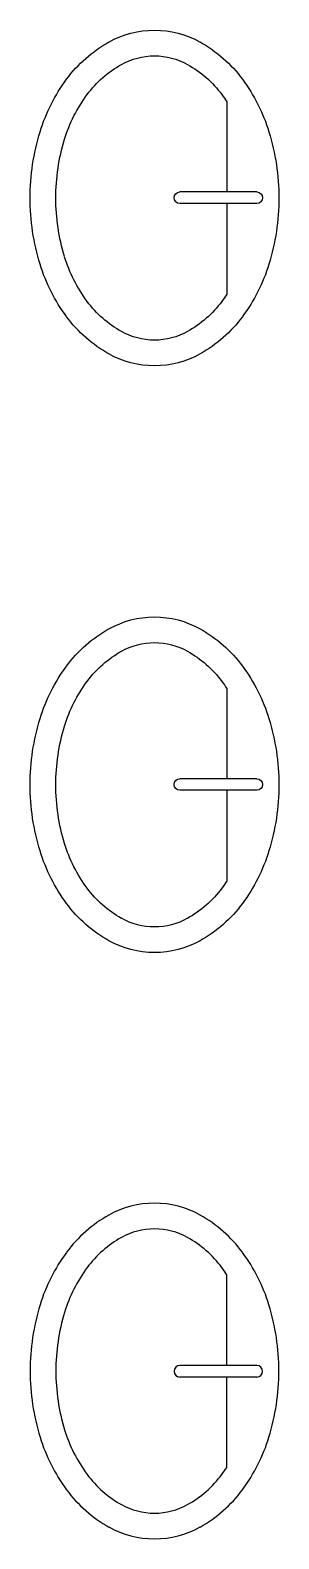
# Model space of a CAD drawing. Header units: inches. Extents: x 14.7 to 44.3, y -33.2 to 26.
# Drawn here: x 23.632 to 24.268, y 22.124 to 25.981 of the extents above; entities that cross this region are included whole.
import ezdxf

# ---------------------------------------------------------------- set-up
doc = ezdxf.new("R2010")
doc.units = ezdxf.units.IN
doc.header["$MEASUREMENT"] = 0
doc.layers.add('Arquitetura', color=252, linetype='Continuous')

# ---------------------------------------------------------------- blocks, each defined once
blk = doc.blocks.new('CUBAB2')
for p, q in [((0.0666, 0.1231), (0.0666, 0.0077)), ((0.0281, 0.0077), (0.1266, 0.0077)), ((0.0281, -0.007), (0.1266, -0.007)), ((0.0666, -0.007), (0.0666, -0.1231))]:
    blk.add_line(p, q)
for centre, radius, start, end in [((0.159, 0.0951), 0.1194, 90, 119.1924), ((0.159, 0.0951), 0.1194, 60.8076, 90), ((0.1846, 0.0494), 0.1718, 119.1924, 143.4475), ((0.1335, 0.0494), 0.1718, 36.5525, 60.8076), ((0.159, 0.0951), 0.0866, 90, 119.1924), ((0.159, 0.0951), 0.0866, 60.8076, 90), ((0.1846, 0.0494), 0.139, 119.1924, 143.4475), ((0.1335, 0.0494), 0.139, 36.5525, 60.8076), ((0.2248, 0.0195), 0.2219, 143.4475, 162.9288), ((0.0932, 0.0195), 0.2219, 17.0712, 36.5525), ((0.2248, 0.0195), 0.1891, 143.4475, 146.7796), ((0.0932, 0.0195), 0.1891, 17.0712, 36.5525), ((0.2883, 0), 0.2883, 162.9288, 180), ((0.0297, 0), 0.2883, 360, 17.0712), ((0.0297, 0), 0.2555, 360, 17.0712), ((0.2883, 0), 0.2883, 180, 197.0712), ((0.0281, 0.0003), 0.00737, 90, 270), ((0.1266, 0.0003), 0.00737, 270, 90), ((0.0297, 0), 0.2883, 342.9288, 360), ((0.0297, 0), 0.2555, 342.9288, 0), ((0.0932, -0.0195), 0.1891, 323.4475, 342.9288), ((0.2248, -0.0195), 0.2219, 197.0712, 216.5525), ((0.0932, -0.0195), 0.2219, 323.4475, 342.9288), ((0.2248, -0.0195), 0.1891, 213.2204, 216.5525), ((0.1846, -0.0494), 0.139, 216.5525, 240.8076), ((0.1335, -0.0494), 0.139, 299.1924, 323.4475), ((0.1846, -0.0494), 0.1718, 216.5525, 240.8076), ((0.1335, -0.0494), 0.1718, 299.1924, 323.4475), ((0.159, -0.0951), 0.0866, 240.8076, 270), ((0.159, -0.0951), 0.0866, 270, 299.1924), ((0.159, -0.0951), 0.1194, 240.8076, 270), ((0.159, -0.0951), 0.1194, 270, 299.1924)]:
    blk.add_arc(centre, radius, start, end)

msp = doc.modelspace()

# ---------------------------------------------------------------- block references
at = {"layer": 'Arquitetura', "yscale": 2, "zscale": 2}
for p, xscale, rotation in [((24.2683, 25.5518), -2, 359.9999999999991), ((24.2683, 24.0518), -2, 359.9999999999991), ((24.2683, 22.5532), 2, 179.9999999999991)]:
    msp.add_blockref('CUBAB2', p, dxfattribs=dict(at, xscale=xscale, rotation=rotation))

doc.saveas('drawing.dxf')
